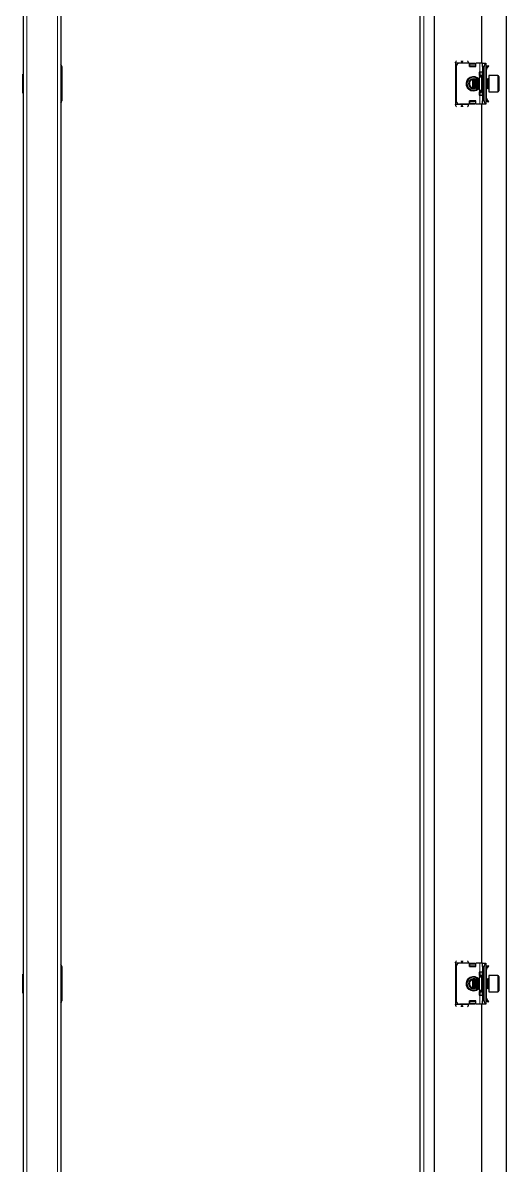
# Model space of a CAD drawing. Header units: millimetres. Extents: x -247 to 1705, y -1108 to 1206.
# Drawn here: x 868 to 1164, y -385 to 313 of the extents above; entities that cross this region are included whole.
import ezdxf

# ---------------------------------------------------------------- set-up
doc = ezdxf.new("R2010")
doc.units = ezdxf.units.MM

msp = doc.modelspace()

# ---------------------------------------------------------------- linework, layer by layer
at = {"color": 8, "linetype": 'Continuous', "lineweight": 18}
for p, q in [((870.6, -976.47), (870.6, 978.53)), ((889.4, -976.47), (889.4, 978.53)), ((1113.14, 978.53), (1113.14, -976.47)), ((1132.54, 288.78), (1136.54, 288.78)), ((1136.54, 288.78), (1140.54, 288.78)), ((1144.79, 286.89), (1141.29, 286.89)), ((1147.54, 288.53), (1147.54, 283.03)), ((1150.04, 286.53), (1149.04, 286.53)), ((1151.04, 287.03), (1151.25, 287.24)), ((1151.04, 286.53), (1151.54, 286.53)), ((1148.04, 283.03), (1148.04, 281.28)), ((1148.54, 272.03), (1148.54, 280.03)), ((1158.44, 271.03), (1158.44, 281.03)), ((1152.79, 278.8), (1152.79, 279.03)), ((1152.79, 273.03), (1152.79, 278.8)), ((1147.54, 269.03), (1147.54, 263.53)), ((1148.04, 270.78), (1148.04, 269.03)), ((1149.04, 265.53), (1150.04, 265.53)), ((1151.04, 265.53), (1151.54, 265.53)), ((1132.54, 263.28), (1136.54, 263.28)), ((1140.54, 263.28), (1136.54, 263.28)), ((1141.29, 265.18), (1144.79, 265.18)), ((1151.04, 265.03), (1151.25, 264.82)), ((1132.54, -261.22), (1136.54, -261.22)), ((1136.54, -261.22), (1140.54, -261.22)), ((1144.79, -263.11), (1141.29, -263.11)), ((1147.54, -261.47), (1147.54, -266.97)), ((1150.04, -263.47), (1149.04, -263.47)), ((1151.04, -262.97), (1151.25, -262.76)), ((1151.04, -263.47), (1151.54, -263.47)), ((1148.04, -266.97), (1148.04, -268.72)), ((1148.54, -277.97), (1148.54, -269.97)), ((1152.79, -276.97), (1152.79, -270.97)), ((1158.44, -278.59), (1158.44, -268.97)), ((1148.04, -279.22), (1148.04, -280.97)), ((1158.44, -278.97), (1158.44, -278.59)), ((1141.29, -284.82), (1144.79, -284.82)), ((1147.54, -280.97), (1147.54, -286.47)), ((1149.04, -284.47), (1150.04, -284.47)), ((1151.04, -284.47), (1151.54, -284.47)), ((1151.04, -284.97), (1151.25, -285.18)), ((1132.54, -286.72), (1136.54, -286.72)), ((1140.54, -286.72), (1136.54, -286.72))]:
    msp.add_line(p, q, dxfattribs=at)
at = {"color": 7, "linetype": 'Continuous', "lineweight": 25}
for p, q in [((891.5, 978.53), (891.5, -976.47)), ((1111.04, -976.47), (1111.04, 978.53)), ((1119.54, 978.53), (1119.54, -976.47)), ((868.5, -974.37), (868.5, 976.43)), ((1163.54, 945.53), (1163.54, -943.47)), ((1148.54, 838.53), (1148.54, 288.53)), ((892, 286.53), (892, 265.53)), ((1132.54, 288.78), (1132.54, 263.28)), ((1133.04, 286.53), (1133.04, 265.53)), ((1141.04, 288.53), (1135.04, 288.53)), ((1140.54, 288.78), (1140.54, 288.53)), ((1141.04, 288.53), (1141.04, 286.53)), ((1141.24, 288.41), (1141.04, 288.41)), ((1141.04, 286.53), (1145.04, 286.53)), ((1141.24, 286.53), (1141.24, 288.41)), ((1141.29, 288.15), (1141.79, 288.51)), ((1141.79, 288.15), (1141.29, 287.8)), ((1141.29, 287.8), (1141.29, 288.15)), ((1141.29, 286.89), (1141.29, 287.8)), ((1141.29, 286.53), (1141.29, 286.89)), ((1141.79, 288.51), (1141.79, 288.15)), ((1141.79, 288.51), (1144.29, 288.51)), ((1141.79, 288.15), (1144.29, 288.15)), ((1144.29, 288.15), (1144.29, 288.51)), ((1144.29, 288.51), (1144.79, 288.15)), ((1144.79, 287.8), (1144.29, 288.15)), ((1144.79, 288.15), (1144.79, 287.8)), ((1144.79, 287.8), (1144.79, 286.89)), ((1144.79, 286.89), (1144.79, 286.53)), ((1145.04, 286.53), (1145.04, 288.53)), ((1147.54, 288.53), (1145.04, 288.53)), ((1149.04, 288.53), (1147.54, 288.53)), ((1149.04, 286.53), (1149.04, 288.53)), ((1149.04, 288.53), (1151.04, 288.53)), ((1149.04, 286.53), (1149.04, 265.53)), ((1150.04, 265.53), (1150.04, 286.53)), ((1151.04, 288.53), (1151.04, 288.26)), ((1151.04, 288.26), (1151.04, 263.8)), ((1151.04, 287.45), (1151.25, 287.24)), ((1151.54, 286.53), (1151.54, 286.07)), ((1151.62, 286.2), (1152.6, 287.17)), ((1151.98, 285.84), (1152.95, 286.82)), ((1152.6, 287.17), (1152.95, 286.82)), ((868.5, 281.82), (868.2, 281.82)), ((868.2, 270.25), (868.2, 281.82)), ((1147.04, 283.03), (1147.04, 281.03)), ((1147.54, 283.03), (1147.04, 283.03)), ((1147.04, 281.28), (1148.04, 281.28)), ((1147.04, 281.03), (1148.71, 280.06)), ((1148.54, 280.03), (1147.04, 280.03)), ((1147.04, 280.03), (1147.04, 272.03)), ((1149.04, 283.03), (1147.54, 283.03)), ((1148.04, 281.28), (1148.54, 281.28)), ((1148.54, 281.28), (1148.54, 280.17)), ((1151.54, 284.78), (1151.04, 284.78)), ((1151.54, 281.28), (1151.04, 281.28)), ((1151.54, 281.28), (1151.54, 284.78)), ((1151.54, 279.03), (1151.54, 281.28)), ((1151.98, 285.84), (1151.62, 286.2)), ((1158.44, 281.03), (1153.04, 281.03)), ((1153.04, 281.03), (1153.04, 271.03)), ((1159.04, 280.43), (1159.04, 271.63)), ((1142.52, 273.47), (1143.35, 273.28)), ((1143.59, 279.03), (1143.04, 278.48)), ((1143.04, 278.48), (1143.04, 273.59)), ((1143.04, 273.59), (1143.59, 273.03)), ((1143.65, 279.03), (1143.59, 279.03)), ((1143.59, 279.03), (1143.59, 273.03)), ((1143.59, 273.03), (1143.65, 273.03)), ((1144.04, 278.48), (1143.65, 279.03)), ((1143.65, 279.03), (1143.65, 274.89)), ((1143.65, 274.89), (1143.65, 273.03)), ((1143.65, 273.03), (1144.04, 273.59)), ((1143.83, 273.29), (1144.2, 273.35)), ((1144.43, 279.03), (1144.04, 278.48)), ((1144.04, 278.48), (1144.04, 275.1)), ((1144.04, 275.1), (1144.04, 273.59)), ((1144.04, 273.59), (1144.43, 273.03)), ((1144.65, 279.03), (1144.43, 279.03)), ((1144.43, 279.03), (1144.43, 274.89)), ((1144.43, 274.89), (1144.43, 273.03)), ((1144.43, 273.03), (1144.65, 273.03)), ((1145.04, 278.48), (1144.65, 279.03)), ((1144.65, 279.03), (1144.65, 274.89)), ((1144.65, 274.89), (1144.65, 273.03)), ((1144.65, 273.03), (1145.04, 273.59)), ((1144.87, 278.72), (1145.11, 278.58)), ((1145.11, 273.48), (1144.87, 273.34)), ((1145.43, 279.03), (1145.04, 278.48)), ((1145.04, 278.48), (1145.04, 275.1)), ((1145.04, 275.1), (1145.04, 273.59)), ((1145.04, 273.59), (1145.43, 273.03)), ((1145.65, 279.03), (1145.43, 279.03)), ((1145.43, 279.03), (1145.43, 274.89)), ((1145.43, 274.89), (1145.43, 273.03)), ((1145.43, 273.03), (1145.65, 273.03)), ((1146.04, 278.48), (1145.65, 279.03)), ((1145.65, 279.03), (1145.65, 274.89)), ((1145.65, 274.89), (1145.65, 273.03)), ((1145.65, 273.03), (1146.04, 273.59)), ((1146.43, 279.03), (1146.04, 278.48)), ((1146.04, 278.48), (1146.04, 275.1)), ((1146.04, 275.1), (1146.04, 273.59)), ((1146.04, 273.59), (1146.43, 273.03)), ((1146.65, 279.03), (1146.43, 279.03)), ((1146.43, 279.03), (1146.43, 274.89)), ((1146.43, 274.89), (1146.43, 273.03)), ((1146.43, 273.03), (1146.65, 273.03)), ((1147.04, 278.48), (1146.65, 279.03)), ((1146.65, 279.03), (1146.65, 274.89)), ((1146.65, 274.89), (1146.65, 273.03)), ((1146.65, 273.03), (1147.04, 273.59)), ((1151.43, 279.03), (1151.04, 278.48)), ((1151.04, 273.59), (1151.43, 273.03)), ((1151.65, 279.03), (1151.43, 279.03)), ((1151.43, 279.03), (1151.43, 274.89)), ((1151.43, 274.89), (1151.43, 273.03)), ((1151.43, 273.03), (1151.65, 273.03)), ((1151.54, 270.78), (1151.54, 273.03)), ((1152.04, 278.48), (1151.65, 279.03)), ((1151.65, 279.03), (1151.65, 274.89)), ((1151.65, 274.89), (1151.65, 273.03)), ((1151.65, 273.03), (1152.04, 273.59)), ((1152.43, 279.03), (1152.04, 278.48)), ((1152.04, 278.48), (1152.04, 275.1)), ((1152.04, 275.1), (1152.04, 273.59)), ((1152.04, 273.59), (1152.43, 273.03)), ((1152.79, 279.03), (1152.43, 279.03)), ((1152.43, 279.03), (1152.43, 274.89)), ((1152.43, 274.89), (1152.43, 273.03)), ((1152.43, 273.03), (1152.79, 273.03)), ((868.2, 270.25), (868.5, 270.25)), ((1145.04, 265.53), (1141.04, 265.53)), ((1141.04, 265.53), (1141.04, 263.53)), ((1141.24, 263.65), (1141.24, 265.53)), ((1141.29, 265.18), (1141.29, 265.53)), ((1144.79, 265.53), (1144.79, 265.18)), ((1145.04, 263.53), (1145.04, 265.53)), ((1147.04, 272.03), (1148.54, 272.03)), ((1148.71, 272), (1147.04, 271.03)), ((1147.04, 271.03), (1147.04, 269.03)), ((1148.04, 270.78), (1147.04, 270.78)), ((1147.04, 269.03), (1147.54, 269.03)), ((1147.54, 269.03), (1149.04, 269.03)), ((1148.54, 270.78), (1148.04, 270.78)), ((1148.54, 271.9), (1148.54, 270.78)), ((1149.04, 263.53), (1149.04, 265.53)), ((1151.04, 270.78), (1151.54, 270.78)), ((1151.54, 267.28), (1151.04, 267.28)), ((1151.54, 267.28), (1151.54, 270.78)), ((1151.54, 265.53), (1151.54, 265.93)), ((1151.98, 266.22), (1151.62, 265.87)), ((1151.62, 265.87), (1152.6, 264.89)), ((1151.98, 266.22), (1152.95, 265.25)), ((1153.04, 271.03), (1158.44, 271.03)), ((1141.04, 263.53), (1135.04, 263.53)), ((1140.54, 263.53), (1140.54, 263.28)), ((1141.04, 263.65), (1141.24, 263.65)), ((1141.29, 264.26), (1141.29, 265.18)), ((1141.29, 264.26), (1141.79, 263.91)), ((1141.29, 263.91), (1141.29, 264.26)), ((1141.79, 263.56), (1141.29, 263.91)), ((1144.29, 263.91), (1141.79, 263.91)), ((1141.79, 263.91), (1141.79, 263.56)), ((1144.29, 263.56), (1141.79, 263.56)), ((1144.29, 263.91), (1144.79, 264.26)), ((1144.29, 263.56), (1144.29, 263.91)), ((1144.79, 263.91), (1144.29, 263.56)), ((1144.79, 265.18), (1144.79, 264.26)), ((1144.79, 264.26), (1144.79, 263.91)), ((1147.54, 263.53), (1145.04, 263.53)), ((1149.04, 263.53), (1147.54, 263.53)), ((1148.54, 263.53), (1148.54, -261.47)), ((1151.04, 263.53), (1149.04, 263.53)), ((1151.25, 264.82), (1151.04, 264.62)), ((1151.04, 263.8), (1151.04, 263.53)), ((1152.6, 264.89), (1152.95, 265.25)), ((892, -263.47), (892, -284.47)), ((1132.54, -261.22), (1132.54, -286.72)), ((1133.04, -263.47), (1133.04, -284.47)), ((1141.04, -261.47), (1135.04, -261.47)), ((1140.54, -261.22), (1140.54, -261.47)), ((1141.04, -261.47), (1141.04, -263.47)), ((1141.24, -261.59), (1141.04, -261.59)), ((1141.04, -263.47), (1145.04, -263.47)), ((1141.24, -263.47), (1141.24, -261.59)), ((1141.29, -261.85), (1141.79, -261.49)), ((1141.79, -261.85), (1141.29, -262.2)), ((1141.29, -262.2), (1141.29, -261.85)), ((1141.29, -263.11), (1141.29, -262.2)), ((1141.29, -263.47), (1141.29, -263.11)), ((1141.79, -261.49), (1141.79, -261.85)), ((1141.79, -261.49), (1144.29, -261.49)), ((1141.79, -261.85), (1144.29, -261.85)), ((1144.29, -261.85), (1144.29, -261.49)), ((1144.29, -261.49), (1144.79, -261.85)), ((1144.79, -262.2), (1144.29, -261.85)), ((1144.79, -261.85), (1144.79, -262.2)), ((1144.79, -262.2), (1144.79, -263.11)), ((1144.79, -263.11), (1144.79, -263.47)), ((1145.04, -263.47), (1145.04, -261.47)), ((1147.54, -261.47), (1145.04, -261.47)), ((1149.04, -261.47), (1147.54, -261.47)), ((1149.04, -263.47), (1149.04, -261.47)), ((1149.04, -261.47), (1151.04, -261.47)), ((1149.04, -263.47), (1149.04, -284.47)), ((1150.04, -284.47), (1150.04, -263.47)), ((1151.04, -261.47), (1151.04, -261.74)), ((1151.04, -261.74), (1151.04, -286.2)), ((1151.04, -262.55), (1151.25, -262.76)), ((1151.54, -265.22), (1151.04, -265.22)), ((1151.54, -263.47), (1151.54, -263.93)), ((1151.54, -268.72), (1151.54, -265.22)), ((1151.62, -263.8), (1152.6, -262.83)), ((1151.98, -264.16), (1151.62, -263.8)), ((1151.98, -264.16), (1152.95, -263.18)), ((1152.6, -262.83), (1152.95, -263.18)), ((868.5, -268.18), (868.2, -268.18)), ((868.2, -276.11), (868.2, -268.18)), ((1143.35, -271.22), (1142.52, -271.41)), ((1143.59, -270.97), (1143.04, -271.52)), ((1143.04, -271.52), (1143.04, -276.23)), ((1143.65, -270.97), (1143.59, -270.97)), ((1143.59, -270.97), (1143.59, -276.74)), ((1144.04, -271.52), (1143.65, -270.97)), ((1143.65, -270.97), (1143.65, -272.82)), ((1144.2, -271.29), (1143.83, -271.22)), ((1144.43, -270.97), (1144.04, -271.52)), ((1144.04, -271.52), (1144.04, -273.03)), ((1144.65, -270.97), (1144.43, -270.97)), ((1144.43, -270.97), (1144.43, -272.82)), ((1145.04, -271.52), (1144.65, -270.97)), ((1144.65, -270.97), (1144.65, -272.82)), ((1144.87, -271.28), (1145.11, -271.42)), ((1145.43, -270.97), (1145.04, -271.52)), ((1145.04, -271.52), (1145.04, -273.03)), ((1145.65, -270.97), (1145.43, -270.97)), ((1145.43, -270.97), (1145.43, -272.82)), ((1146.04, -271.52), (1145.65, -270.97)), ((1145.65, -270.97), (1145.65, -272.82)), ((1146.43, -270.97), (1146.04, -271.52)), ((1146.04, -271.52), (1146.04, -273.03)), ((1146.65, -270.97), (1146.43, -270.97)), ((1146.43, -270.97), (1146.43, -272.82)), ((1147.04, -271.52), (1146.65, -270.97)), ((1146.65, -270.97), (1146.65, -272.82)), ((1147.04, -266.97), (1147.04, -268.97)), ((1147.54, -266.97), (1147.04, -266.97)), ((1147.04, -268.72), (1148.04, -268.72)), ((1147.04, -268.97), (1148.71, -269.94)), ((1148.54, -269.97), (1147.04, -269.97)), ((1147.04, -269.97), (1147.04, -277.97)), ((1149.04, -266.97), (1147.54, -266.97)), ((1148.04, -268.72), (1148.54, -268.72)), ((1148.54, -268.72), (1148.54, -269.83)), ((1151.54, -268.72), (1151.04, -268.72)), ((1151.43, -270.97), (1151.04, -271.52)), ((1151.65, -270.97), (1151.43, -270.97)), ((1151.43, -270.97), (1151.43, -272.82)), ((1151.54, -270.97), (1151.54, -268.72)), ((1152.04, -271.52), (1151.65, -270.97)), ((1151.65, -270.97), (1151.65, -272.82)), ((1152.43, -270.97), (1152.04, -271.52)), ((1152.04, -271.52), (1152.04, -273.03)), ((1152.79, -270.97), (1152.43, -270.97)), ((1152.43, -270.97), (1152.43, -272.82)), ((1158.44, -268.97), (1153.04, -268.97)), ((1153.04, -268.97), (1153.04, -278.59)), ((1159.04, -269.57), (1159.04, -278.04)), ((868.2, -279.75), (868.2, -276.11)), ((1143.04, -276.23), (1143.04, -276.41)), ((1143.04, -276.41), (1143.59, -276.97)), ((1143.59, -276.74), (1143.59, -276.97)), ((1143.59, -276.97), (1143.65, -276.97)), ((1143.65, -272.82), (1143.65, -276.97)), ((1143.65, -276.97), (1144.04, -276.41)), ((1144.04, -273.03), (1144.04, -276.41)), ((1144.04, -276.41), (1144.43, -276.97)), ((1144.43, -272.82), (1144.43, -276.97)), ((1144.43, -276.97), (1144.65, -276.97)), ((1144.65, -272.82), (1144.65, -276.97)), ((1144.65, -276.97), (1145.04, -276.41)), ((1145.11, -276.52), (1144.87, -276.66)), ((1145.04, -273.03), (1145.04, -276.41)), ((1145.04, -276.41), (1145.43, -276.97)), ((1145.43, -272.82), (1145.43, -276.97)), ((1145.43, -276.97), (1145.65, -276.97)), ((1145.65, -272.82), (1145.65, -276.97)), ((1145.65, -276.97), (1146.04, -276.41)), ((1146.04, -273.03), (1146.04, -276.41)), ((1146.04, -276.41), (1146.43, -276.97)), ((1146.43, -272.82), (1146.43, -276.97)), ((1146.43, -276.97), (1146.65, -276.97)), ((1146.65, -272.82), (1146.65, -276.97)), ((1146.65, -276.97), (1147.04, -276.41)), ((1147.04, -277.97), (1148.54, -277.97)), ((1148.71, -278), (1147.04, -278.97)), ((1147.04, -278.97), (1147.04, -280.97)), ((1148.04, -279.22), (1147.04, -279.22)), ((1148.54, -279.22), (1148.04, -279.22)), ((1148.54, -278.1), (1148.54, -279.22)), ((1151.04, -276.41), (1151.43, -276.97)), ((1151.04, -279.22), (1151.54, -279.22)), ((1151.43, -272.82), (1151.43, -276.97)), ((1151.43, -276.97), (1151.65, -276.97)), ((1151.54, -279.22), (1151.54, -276.97)), ((1151.54, -282.72), (1151.54, -279.22)), ((1151.65, -272.82), (1151.65, -276.97)), ((1151.65, -276.97), (1152.04, -276.41)), ((1152.04, -273.03), (1152.04, -276.41)), ((1152.04, -276.41), (1152.43, -276.97)), ((1152.43, -272.82), (1152.43, -276.97)), ((1152.43, -276.97), (1152.79, -276.97)), ((1153.04, -278.59), (1153.04, -278.97)), ((1153.04, -278.97), (1158.44, -278.97)), ((1159.04, -278.04), (1159.04, -278.37)), ((868.2, -279.75), (868.5, -279.75)), ((1145.04, -284.47), (1141.04, -284.47)), ((1141.04, -284.47), (1141.04, -286.47)), ((1141.24, -286.35), (1141.24, -284.47)), ((1141.29, -284.82), (1141.29, -284.47)), ((1141.29, -285.74), (1141.29, -284.82)), ((1141.29, -285.74), (1141.79, -286.09)), ((1141.29, -286.09), (1141.29, -285.74)), ((1141.79, -286.44), (1141.29, -286.09)), ((1144.29, -286.09), (1141.79, -286.09)), ((1141.79, -286.09), (1141.79, -286.44)), ((1144.29, -286.09), (1144.79, -285.74)), ((1144.29, -286.44), (1144.29, -286.09)), ((1144.79, -286.09), (1144.29, -286.44)), ((1144.79, -284.47), (1144.79, -284.82)), ((1144.79, -284.82), (1144.79, -285.74)), ((1144.79, -285.74), (1144.79, -286.09)), ((1145.04, -286.47), (1145.04, -284.47)), ((1147.04, -280.97), (1147.54, -280.97)), ((1147.54, -280.97), (1149.04, -280.97)), ((1149.04, -286.47), (1149.04, -284.47)), ((1151.54, -282.72), (1151.04, -282.72)), ((1151.25, -285.18), (1151.04, -285.38)), ((1151.04, -286.2), (1151.04, -286.47)), ((1151.54, -284.47), (1151.54, -284.07)), ((1151.98, -283.78), (1151.62, -284.13)), ((1151.62, -284.13), (1152.6, -285.11)), ((1151.98, -283.78), (1152.95, -284.75)), ((1152.6, -285.11), (1152.95, -284.75)), ((1141.04, -286.47), (1135.04, -286.47)), ((1140.54, -286.47), (1140.54, -286.72)), ((1141.04, -286.35), (1141.24, -286.35)), ((1144.29, -286.44), (1141.79, -286.44)), ((1147.54, -286.47), (1145.04, -286.47)), ((1149.04, -286.47), (1147.54, -286.47)), ((1148.54, -286.47), (1148.54, -836.47)), ((1151.04, -286.47), (1149.04, -286.47))]:
    msp.add_line(p, q, dxfattribs=at)
at = {"color": 7, "linetype": 'Continuous', "lineweight": 25, "flags": 128}
for points in [[(1144.2, 278.71), (1144.07, 278.74), (1143.83, 278.78)], [(1143.83, -276.71), (1144.07, -276.68), (1144.2, -276.65)]]:
    msp.add_lwpolyline(points, dxfattribs=at)
at = {"color": 7, "linetype": 'Continuous', "lineweight": 25}
for centre, radius, start, end in [((890, 286.53), 2, 0, 41.40962), ((1135.04, 286.53), 2, 90, 180), ((1152.04, 286.53), 2, 120, 180), ((1150.54, 286.53), 1, 0, 45), ((1143.54, 276.03), 4, 45.71765, 270), ((1148.54, 280.53), 0.5, 270, 360), ((1152.79, 279.28), 0.25, 270, 0), ((1158.44, 280.43), 0.6, 0, 90), ((1143.54, 276.03), 3, 74.33161, 285.66839), ((1143.54, 276.03), 2.76, 94.01261, 248.2426), ((1143.54, 276.03), 2.45, 101.79772, 258.20228), ((1143.54, 276.03), 4, 270, 314.28235), ((1152.79, 272.78), 0.25, 360, 90), ((890, 265.53), 2, 318.59038, 0), ((1135.04, 265.53), 2, 180, 270), ((1148.54, 271.53), 0.5, 0, 90), ((1152.04, 265.53), 2, 180, 240), ((1150.54, 265.53), 1, 315, 0), ((1158.44, 271.63), 0.6, 270, 360), ((890, -263.47), 2, 0, 41.40962), ((1135.04, -263.47), 2, 90, 180), ((1152.04, -263.47), 2, 120, 180), ((1150.54, -263.47), 1, 0, 45), ((1143.54, -273.97), 4, 45.71765, 270), ((1143.54, -273.97), 3, 74.33161, 285.66839), ((1143.54, -273.97), 2.76, 111.7574, 265.98739), ((1143.54, -273.97), 2.45, 101.79772, 201.7574), ((1148.54, -269.47), 0.5, 270, 360), ((1152.79, -270.72), 0.25, 270, 0), ((1158.44, -269.57), 0.6, 0, 90), ((1143.54, -273.97), 2.45, 201.7574, 258.20228), ((1143.54, -273.97), 4, 270, 314.28235), ((1148.54, -278.47), 0.5, 0, 90), ((1152.79, -277.22), 0.25, 360, 90), ((1158.44, -278.37), 0.6, 270, 360), ((890, -284.47), 2, 318.59038, 0), ((1135.04, -284.47), 2, 180, 270), ((1152.04, -284.47), 2, 180, 240), ((1150.54, -284.47), 1, 315, 0)]:
    msp.add_arc(centre, radius, start, end, dxfattribs=at)
at = {"color": 8, "linetype": 'Continuous', "lineweight": 18}
for centre, start, end in [((1143.54, 276.03), 38.94244, 270), ((1143.54, 276.03), 270, 321.05756), ((1143.54, -273.97), 38.94244, 270), ((1143.54, -273.97), 270, 321.05756)]:
    msp.add_arc(centre, 4.5, start, end, dxfattribs=at)
at = {"color": 7, "linetype": 'Continuous', "lineweight": 25}
for points, knots in [([(1132.54, 288.78), (1132.63, 289.03), (1132.82, 289.51), (1133.02, 289.91), (1133.11, 290.1)], [0, 0, 0, 0, 0.502065, 1, 1, 1, 1]), ([(1135.97, 290.09), (1136.05, 289.94), (1136.22, 289.59), (1136.41, 289.1), (1136.52, 288.82), (1136.54, 288.78)], [0, 0, 0, 0, 0.4154826, 0.9171518, 1, 1, 1, 1]), ([(1136.54, 288.78), (1136.63, 289.03), (1136.82, 289.51), (1137.02, 289.91), (1137.11, 290.1)], [0, 0, 0, 0, 0.502065, 1, 1, 1, 1]), ([(1139.97, 290.09), (1140.05, 289.94), (1140.22, 289.59), (1140.41, 289.1), (1140.52, 288.82), (1140.54, 288.78)], [0, 0, 0, 0, 0.415483, 0.917152, 1, 1, 1, 1]), ([(1151.62, 286.2), (1151.47, 286.01), (1151.17, 285.63), (1151.04, 285.1), (1151.04, 284.82), (1151.04, 284.78)], [0, 0, 0, 0, 0.4618628, 0.9237257, 1, 1, 1, 1]), ([(1151.98, 285.84), (1151.86, 285.69), (1151.68, 285.46), (1151.56, 285.09), (1151.54, 284.88), (1151.54, 284.78)], [0, 0, 0, 0, 0.485042, 0.738404, 1, 1, 1, 1]), ([(1151.04, 267.28), (1151.06, 267.04), (1151.12, 266.56), (1151.4, 266.1), (1151.6, 265.9), (1151.62, 265.87)], [0, 0, 0, 0, 0.461863, 0.923726, 1, 1, 1, 1]), ([(1151.54, 267.28), (1151.56, 267.09), (1151.59, 266.8), (1151.78, 266.45), (1151.91, 266.3), (1151.98, 266.22)], [0, 0, 0, 0, 0.4850424, 0.7384039, 1, 1, 1, 1]), ([(1133.11, 261.97), (1133.03, 262.13), (1132.86, 262.47), (1132.67, 262.96), (1132.55, 263.24), (1132.54, 263.28)], [0, 0, 0, 0, 0.415483, 0.917152, 1, 1, 1, 1]), ([(1136.54, 263.28), (1136.44, 263.04), (1136.25, 262.55), (1136.06, 262.16), (1135.97, 261.96)], [0, 0, 0, 0, 0.502065, 1, 1, 1, 1]), ([(1137.11, 261.97), (1137.03, 262.13), (1136.86, 262.47), (1136.67, 262.96), (1136.55, 263.24), (1136.54, 263.28)], [0, 0, 0, 0, 0.415483, 0.917152, 1, 1, 1, 1]), ([(1140.54, 263.28), (1140.49, 263.16), (1140.4, 262.92), (1140.25, 262.57), (1140.11, 262.24), (1140.01, 262.05), (1139.97, 261.96)], [0, 0, 0, 0, 0.247454, 0.50208, 0.749534, 1, 1, 1, 1]), ([(1132.54, -261.22), (1132.63, -260.97), (1132.82, -260.49), (1133.02, -260.09), (1133.11, -259.9)], [0, 0, 0, 0, 0.502065, 1, 1, 1, 1]), ([(1135.97, -259.91), (1136.05, -260.06), (1136.22, -260.41), (1136.41, -260.9), (1136.52, -261.18), (1136.54, -261.22)], [0, 0, 0, 0, 0.4154826, 0.9171518, 1, 1, 1, 1]), ([(1136.54, -261.22), (1136.63, -260.97), (1136.82, -260.49), (1137.02, -260.09), (1137.11, -259.9)], [0, 0, 0, 0, 0.502065, 1, 1, 1, 1]), ([(1139.97, -259.91), (1140.05, -260.06), (1140.22, -260.41), (1140.41, -260.9), (1140.52, -261.18), (1140.54, -261.22)], [0, 0, 0, 0, 0.415483, 0.917152, 1, 1, 1, 1]), ([(1151.62, -263.8), (1151.47, -263.99), (1151.17, -264.37), (1151.04, -264.9), (1151.04, -265.18), (1151.04, -265.22)], [0, 0, 0, 0, 0.4618628, 0.9237257, 1, 1, 1, 1]), ([(1151.98, -264.16), (1151.86, -264.31), (1151.68, -264.54), (1151.56, -264.91), (1151.54, -265.12), (1151.54, -265.22)], [0, 0, 0, 0, 0.485042, 0.738404, 1, 1, 1, 1]), ([(1151.04, -282.72), (1151.06, -282.96), (1151.12, -283.44), (1151.4, -283.9), (1151.6, -284.1), (1151.62, -284.13)], [0, 0, 0, 0, 0.461863, 0.923726, 1, 1, 1, 1]), ([(1151.54, -282.72), (1151.56, -282.91), (1151.59, -283.2), (1151.78, -283.55), (1151.91, -283.7), (1151.98, -283.78)], [0, 0, 0, 0, 0.485042, 0.738404, 1, 1, 1, 1]), ([(1133.11, -288.03), (1133.03, -287.87), (1132.86, -287.53), (1132.67, -287.04), (1132.55, -286.76), (1132.54, -286.72)], [0, 0, 0, 0, 0.415483, 0.917152, 1, 1, 1, 1]), ([(1136.54, -286.72), (1136.44, -286.96), (1136.25, -287.45), (1136.06, -287.84), (1135.97, -288.04)], [0, 0, 0, 0, 0.502065, 1, 1, 1, 1]), ([(1137.11, -288.03), (1137.03, -287.87), (1136.86, -287.53), (1136.67, -287.04), (1136.55, -286.76), (1136.54, -286.72)], [0, 0, 0, 0, 0.4154826, 0.9171518, 1, 1, 1, 1]), ([(1140.54, -286.72), (1140.49, -286.84), (1140.4, -287.08), (1140.25, -287.43), (1140.11, -287.76), (1140.01, -287.95), (1139.97, -288.04)], [0, 0, 0, 0, 0.2474545, 0.5020799, 0.7495343, 1, 1, 1, 1])]:
    msp.add_open_spline(points, degree=3, knots=knots, dxfattribs=at)

doc.saveas('drawing.dxf')
